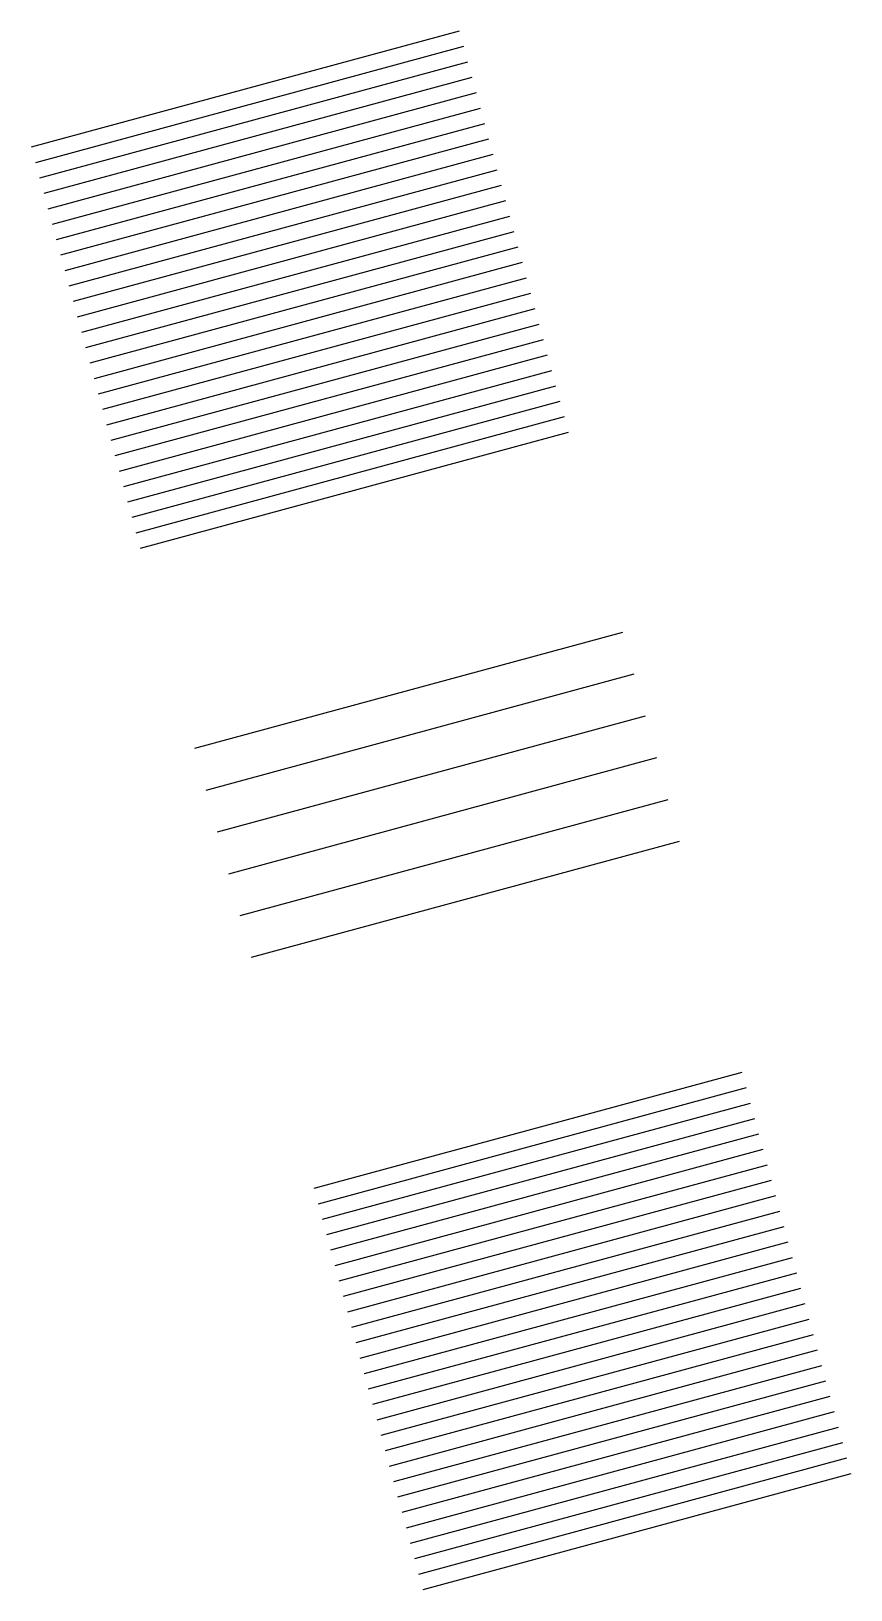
# Model space of a CAD drawing. Header units: inches. Extents: x 1078679 to 1078792, y 1572626 to 1572842.
import ezdxf

# ---------------------------------------------------------------- set-up
doc = ezdxf.new("R2010")
doc.units = ezdxf.units.IN
doc.header["$MEASUREMENT"] = 0
for name, color, linetype, true_color in [('PasoViaAlcantarillaLineaBatea', 7, 'Continuous', 0x7203ae), ('PasoViaAlcantarillaLineaClave', 7, 'Continuous', 0xce6409), ('PasoViaAlcantarillaLineaEje', 7, 'Continuous', 0x7203ae)]:
    doc.layers.add(name, color=color, linetype=linetype, true_color=true_color)

msp = doc.modelspace()

# ---------------------------------------------------------------- linework, layer by layer
at = {"layer": 'PasoViaAlcantarillaLineaBatea'}
for p, q in [((1078738.14, 1572842.11, 70.59), (1078678.88, 1572826.03, 70.52)), ((1078738.72, 1572839.97, 70.59), (1078679.46, 1572823.89, 70.52)), ((1078739.3, 1572837.83, 70.59), (1078680.04, 1572821.75, 70.52)), ((1078739.88, 1572835.69, 70.59), (1078680.62, 1572819.62, 70.52)), ((1078740.46, 1572833.56, 70.59), (1078681.2, 1572817.48, 70.52)), ((1078741.04, 1572831.42, 70.59), (1078681.78, 1572815.34, 70.52)), ((1078741.62, 1572829.28, 70.59), (1078682.36, 1572813.2, 70.52)), ((1078742.2, 1572827.15, 70.59), (1078682.94, 1572811.07, 70.52)), ((1078742.78, 1572825.01, 70.59), (1078683.52, 1572808.93, 70.52)), ((1078743.36, 1572822.87, 70.59), (1078684.1, 1572806.79, 70.52)), ((1078743.94, 1572820.73, 70.59), (1078684.68, 1572804.66, 70.52)), ((1078744.52, 1572818.6, 70.59), (1078685.26, 1572802.52, 70.52)), ((1078745.1, 1572816.46, 70.59), (1078685.84, 1572800.38, 70.52)), ((1078745.68, 1572814.32, 70.59), (1078686.42, 1572798.24, 70.52)), ((1078746.26, 1572812.19, 70.59), (1078687, 1572796.11, 70.52)), ((1078746.84, 1572810.05, 70.59), (1078687.58, 1572793.97, 70.52)), ((1078747.42, 1572807.91, 70.59), (1078688.16, 1572791.83, 70.52)), ((1078748, 1572805.77, 70.59), (1078688.74, 1572789.7, 70.52)), ((1078748.58, 1572803.64, 70.59), (1078689.32, 1572787.56, 70.52)), ((1078749.16, 1572801.5, 70.59), (1078689.9, 1572785.42, 70.52)), ((1078749.74, 1572799.36, 70.59), (1078690.48, 1572783.28, 70.52)), ((1078750.32, 1572797.23, 70.59), (1078691.06, 1572781.15, 70.52)), ((1078750.9, 1572795.09, 70.59), (1078691.64, 1572779.01, 70.52)), ((1078751.48, 1572792.95, 70.59), (1078692.22, 1572776.87, 70.52)), ((1078752.06, 1572790.81, 70.59), (1078692.8, 1572774.74, 70.52)), ((1078752.64, 1572788.68, 70.59), (1078693.38, 1572772.6, 70.52)), ((1078753.22, 1572786.54, 70.59), (1078693.96, 1572770.46, 70.52)), ((1078760.73, 1572758.84, 69.09), (1078701.48, 1572742.76, 69.02)), ((1078762.3, 1572753.05, 69.09), (1078703.05, 1572736.97, 69.02)), ((1078763.87, 1572747.26, 69.09), (1078704.62, 1572731.18, 69.02)), ((1078765.45, 1572741.47, 69.09), (1078706.19, 1572725.39, 69.02)), ((1078767.02, 1572735.68, 69.09), (1078707.76, 1572719.6, 69.02)), ((1078768.59, 1572729.88, 69.09), (1078709.33, 1572713.81, 69.02)), ((1078777.26, 1572697.91, 70.59), (1078718.01, 1572681.83, 70.52)), ((1078777.84, 1572695.77, 70.59), (1078718.59, 1572679.69, 70.52)), ((1078778.42, 1572693.63, 70.59), (1078719.17, 1572677.56, 70.52)), ((1078779, 1572691.5, 70.59), (1078719.75, 1572675.42, 70.52)), ((1078779.58, 1572689.36, 70.59), (1078720.33, 1572673.28, 70.52)), ((1078780.16, 1572687.22, 70.59), (1078720.91, 1572671.14, 70.52)), ((1078780.74, 1572685.09, 70.59), (1078721.49, 1572669.01, 70.52)), ((1078781.32, 1572682.95, 70.59), (1078722.07, 1572666.87, 70.52)), ((1078781.9, 1572680.81, 70.59), (1078722.65, 1572664.73, 70.52)), ((1078782.48, 1572678.67, 70.59), (1078723.23, 1572662.6, 70.52)), ((1078783.06, 1572676.54, 70.59), (1078723.81, 1572660.46, 70.52)), ((1078783.64, 1572674.4, 70.59), (1078724.39, 1572658.32, 70.52)), ((1078784.22, 1572672.26, 70.59), (1078724.97, 1572656.18, 70.52)), ((1078784.8, 1572670.13, 70.59), (1078725.55, 1572654.05, 70.52)), ((1078785.38, 1572667.99, 70.59), (1078726.13, 1572651.91, 70.52)), ((1078785.96, 1572665.85, 70.59), (1078726.71, 1572649.77, 70.52)), ((1078786.54, 1572663.71, 70.59), (1078727.29, 1572647.64, 70.52)), ((1078787.12, 1572661.58, 70.59), (1078727.87, 1572645.5, 70.52)), ((1078787.7, 1572659.44, 70.59), (1078728.45, 1572643.36, 70.52)), ((1078788.28, 1572657.3, 70.59), (1078729.03, 1572641.22, 70.52)), ((1078788.86, 1572655.17, 70.59), (1078729.61, 1572639.09, 70.52)), ((1078789.44, 1572653.03, 70.59), (1078730.19, 1572636.95, 70.52)), ((1078790.02, 1572650.89, 70.59), (1078730.77, 1572634.81, 70.52)), ((1078790.6, 1572648.75, 70.59), (1078731.35, 1572632.68, 70.52)), ((1078791.18, 1572646.62, 70.59), (1078731.93, 1572630.54, 70.52)), ((1078791.76, 1572644.48, 70.59), (1078732.51, 1572628.4, 70.52)), ((1078792.34, 1572642.34, 70.59), (1078733.09, 1572626.26, 70.52))]:
    msp.add_line(p, q, dxfattribs=at)
at = {"layer": 'PasoViaAlcantarillaLineaClave'}
for p, q in [((1078738.14, 1572842.11, 71.5), (1078678.88, 1572826.03, 71.43)), ((1078738.72, 1572839.97, 71.5), (1078679.46, 1572823.89, 71.43)), ((1078739.3, 1572837.83, 71.5), (1078680.04, 1572821.75, 71.43)), ((1078739.88, 1572835.69, 71.5), (1078680.62, 1572819.62, 71.43)), ((1078740.46, 1572833.56, 71.5), (1078681.2, 1572817.48, 71.43)), ((1078741.04, 1572831.42, 71.5), (1078681.78, 1572815.34, 71.43)), ((1078741.62, 1572829.28, 71.5), (1078682.36, 1572813.2, 71.43)), ((1078742.2, 1572827.15, 71.5), (1078682.94, 1572811.07, 71.43)), ((1078742.78, 1572825.01, 71.5), (1078683.52, 1572808.93, 71.43)), ((1078743.36, 1572822.87, 71.5), (1078684.1, 1572806.79, 71.43)), ((1078743.94, 1572820.73, 71.5), (1078684.68, 1572804.66, 71.43)), ((1078744.52, 1572818.6, 71.5), (1078685.26, 1572802.52, 71.43)), ((1078745.1, 1572816.46, 71.5), (1078685.84, 1572800.38, 71.43)), ((1078745.68, 1572814.32, 71.5), (1078686.42, 1572798.24, 71.43)), ((1078746.26, 1572812.19, 71.5), (1078687, 1572796.11, 71.43)), ((1078746.84, 1572810.05, 71.5), (1078687.58, 1572793.97, 71.43)), ((1078747.42, 1572807.91, 71.5), (1078688.16, 1572791.83, 71.43)), ((1078748, 1572805.77, 71.5), (1078688.74, 1572789.7, 71.43)), ((1078748.58, 1572803.64, 71.5), (1078689.32, 1572787.56, 71.43)), ((1078749.16, 1572801.5, 71.5), (1078689.9, 1572785.42, 71.43)), ((1078749.74, 1572799.36, 71.5), (1078690.48, 1572783.28, 71.43)), ((1078750.32, 1572797.23, 71.5), (1078691.06, 1572781.15, 71.43)), ((1078750.9, 1572795.09, 71.5), (1078691.64, 1572779.01, 71.43)), ((1078751.48, 1572792.95, 71.5), (1078692.22, 1572776.87, 71.43)), ((1078752.06, 1572790.81, 71.5), (1078692.8, 1572774.74, 71.43)), ((1078752.64, 1572788.68, 71.5), (1078693.38, 1572772.6, 71.43)), ((1078753.22, 1572786.54, 71.5), (1078693.96, 1572770.46, 71.43)), ((1078760.73, 1572758.84, 71.09), (1078701.48, 1572742.76, 71.02)), ((1078762.3, 1572753.05, 71.09), (1078703.05, 1572736.97, 71.02)), ((1078763.87, 1572747.26, 71.09), (1078704.62, 1572731.18, 71.02)), ((1078765.45, 1572741.47, 71.09), (1078706.19, 1572725.39, 71.02)), ((1078767.02, 1572735.68, 71.09), (1078707.76, 1572719.6, 71.02)), ((1078768.59, 1572729.88, 71.09), (1078709.33, 1572713.81, 71.02)), ((1078777.26, 1572697.91, 71.5), (1078718.01, 1572681.83, 71.43)), ((1078777.84, 1572695.77, 71.5), (1078718.59, 1572679.69, 71.43)), ((1078778.42, 1572693.63, 71.5), (1078719.17, 1572677.56, 71.43)), ((1078779, 1572691.5, 71.5), (1078719.75, 1572675.42, 71.43)), ((1078779.58, 1572689.36, 71.5), (1078720.33, 1572673.28, 71.43)), ((1078780.16, 1572687.22, 71.5), (1078720.91, 1572671.14, 71.43)), ((1078780.74, 1572685.09, 71.5), (1078721.49, 1572669.01, 71.43)), ((1078781.32, 1572682.95, 71.5), (1078722.07, 1572666.87, 71.43)), ((1078781.9, 1572680.81, 71.5), (1078722.65, 1572664.73, 71.43)), ((1078782.48, 1572678.67, 71.5), (1078723.23, 1572662.6, 71.43)), ((1078783.06, 1572676.54, 71.5), (1078723.81, 1572660.46, 71.43)), ((1078783.64, 1572674.4, 71.5), (1078724.39, 1572658.32, 71.43)), ((1078784.22, 1572672.26, 71.5), (1078724.97, 1572656.18, 71.43)), ((1078784.8, 1572670.13, 71.5), (1078725.55, 1572654.05, 71.43)), ((1078785.38, 1572667.99, 71.5), (1078726.13, 1572651.91, 71.43)), ((1078785.96, 1572665.85, 71.5), (1078726.71, 1572649.77, 71.43)), ((1078786.54, 1572663.71, 71.5), (1078727.29, 1572647.64, 71.43)), ((1078787.12, 1572661.58, 71.5), (1078727.87, 1572645.5, 71.43)), ((1078787.7, 1572659.44, 71.5), (1078728.45, 1572643.36, 71.43)), ((1078788.28, 1572657.3, 71.5), (1078729.03, 1572641.22, 71.43)), ((1078788.86, 1572655.17, 71.5), (1078729.61, 1572639.09, 71.43)), ((1078789.44, 1572653.03, 71.5), (1078730.19, 1572636.95, 71.43)), ((1078790.02, 1572650.89, 71.5), (1078730.77, 1572634.81, 71.43)), ((1078790.6, 1572648.75, 71.5), (1078731.35, 1572632.68, 71.43)), ((1078791.18, 1572646.62, 71.5), (1078731.93, 1572630.54, 71.43)), ((1078791.76, 1572644.48, 71.5), (1078732.51, 1572628.4, 71.43)), ((1078792.34, 1572642.34, 71.5), (1078733.09, 1572626.26, 71.43))]:
    msp.add_line(p, q, dxfattribs=at)
at = {"layer": 'PasoViaAlcantarillaLineaEje'}
for p, q in [((1078738.14, 1572842.11, 71.05), (1078678.88, 1572826.03, 70.98)), ((1078738.72, 1572839.97, 71.05), (1078679.46, 1572823.89, 70.98)), ((1078739.3, 1572837.83, 71.05), (1078680.04, 1572821.75, 70.98)), ((1078739.88, 1572835.69, 71.05), (1078680.62, 1572819.62, 70.98)), ((1078740.46, 1572833.56, 71.05), (1078681.2, 1572817.48, 70.98)), ((1078741.04, 1572831.42, 71.05), (1078681.78, 1572815.34, 70.98)), ((1078741.62, 1572829.28, 71.05), (1078682.36, 1572813.2, 70.98)), ((1078742.2, 1572827.15, 71.05), (1078682.94, 1572811.07, 70.98)), ((1078742.78, 1572825.01, 71.05), (1078683.52, 1572808.93, 70.98)), ((1078743.36, 1572822.87, 71.05), (1078684.1, 1572806.79, 70.98)), ((1078743.94, 1572820.73, 71.05), (1078684.68, 1572804.66, 70.98)), ((1078744.52, 1572818.6, 71.05), (1078685.26, 1572802.52, 70.98)), ((1078745.1, 1572816.46, 71.05), (1078685.84, 1572800.38, 70.98)), ((1078745.68, 1572814.32, 71.05), (1078686.42, 1572798.24, 70.98)), ((1078746.26, 1572812.19, 71.05), (1078687, 1572796.11, 70.98)), ((1078746.84, 1572810.05, 71.05), (1078687.58, 1572793.97, 70.98)), ((1078747.42, 1572807.91, 71.05), (1078688.16, 1572791.83, 70.98)), ((1078748, 1572805.77, 71.05), (1078688.74, 1572789.7, 70.98)), ((1078748.58, 1572803.64, 71.05), (1078689.32, 1572787.56, 70.98)), ((1078749.16, 1572801.5, 71.05), (1078689.9, 1572785.42, 70.98)), ((1078749.74, 1572799.36, 71.05), (1078690.48, 1572783.28, 70.98)), ((1078750.32, 1572797.23, 71.05), (1078691.06, 1572781.15, 70.98)), ((1078750.9, 1572795.09, 71.05), (1078691.64, 1572779.01, 70.98)), ((1078751.48, 1572792.95, 71.05), (1078692.22, 1572776.87, 70.98)), ((1078752.06, 1572790.81, 71.05), (1078692.8, 1572774.74, 70.98)), ((1078752.64, 1572788.68, 71.05), (1078693.38, 1572772.6, 70.98)), ((1078753.22, 1572786.54, 71.05), (1078693.96, 1572770.46, 70.98)), ((1078760.73, 1572758.84, 70.09), (1078701.48, 1572742.76, 70.02)), ((1078762.3, 1572753.05, 70.09), (1078703.05, 1572736.97, 70.02)), ((1078763.87, 1572747.26, 70.09), (1078704.62, 1572731.18, 70.02)), ((1078765.45, 1572741.47, 70.09), (1078706.19, 1572725.39, 70.02)), ((1078767.02, 1572735.68, 70.09), (1078707.76, 1572719.6, 70.02)), ((1078768.59, 1572729.88, 70.09), (1078709.33, 1572713.81, 70.02)), ((1078777.26, 1572697.91, 71.05), (1078718.01, 1572681.83, 70.98)), ((1078777.84, 1572695.77, 71.05), (1078718.59, 1572679.69, 70.98)), ((1078778.42, 1572693.63, 71.05), (1078719.17, 1572677.56, 70.98)), ((1078779, 1572691.5, 71.05), (1078719.75, 1572675.42, 70.98)), ((1078779.58, 1572689.36, 71.05), (1078720.33, 1572673.28, 70.98)), ((1078780.16, 1572687.22, 71.05), (1078720.91, 1572671.14, 70.98)), ((1078780.74, 1572685.09, 71.05), (1078721.49, 1572669.01, 70.98)), ((1078781.32, 1572682.95, 71.05), (1078722.07, 1572666.87, 70.98)), ((1078781.9, 1572680.81, 71.05), (1078722.65, 1572664.73, 70.98)), ((1078782.48, 1572678.67, 71.05), (1078723.23, 1572662.6, 70.98)), ((1078783.06, 1572676.54, 71.05), (1078723.81, 1572660.46, 70.98)), ((1078783.64, 1572674.4, 71.05), (1078724.39, 1572658.32, 70.98)), ((1078784.22, 1572672.26, 71.05), (1078724.97, 1572656.18, 70.98)), ((1078784.8, 1572670.13, 71.05), (1078725.55, 1572654.05, 70.98)), ((1078785.38, 1572667.99, 71.05), (1078726.13, 1572651.91, 70.98)), ((1078785.96, 1572665.85, 71.05), (1078726.71, 1572649.77, 70.98)), ((1078786.54, 1572663.71, 71.05), (1078727.29, 1572647.64, 70.98)), ((1078787.12, 1572661.58, 71.05), (1078727.87, 1572645.5, 70.98)), ((1078787.7, 1572659.44, 71.05), (1078728.45, 1572643.36, 70.98)), ((1078788.28, 1572657.3, 71.05), (1078729.03, 1572641.22, 70.98)), ((1078788.86, 1572655.17, 71.05), (1078729.61, 1572639.09, 70.98)), ((1078789.44, 1572653.03, 71.05), (1078730.19, 1572636.95, 70.98)), ((1078790.02, 1572650.89, 71.05), (1078730.77, 1572634.81, 70.98)), ((1078790.6, 1572648.75, 71.05), (1078731.35, 1572632.68, 70.98)), ((1078791.18, 1572646.62, 71.05), (1078731.93, 1572630.54, 70.98)), ((1078791.76, 1572644.48, 71.05), (1078732.51, 1572628.4, 70.98)), ((1078792.34, 1572642.34, 71.05), (1078733.09, 1572626.26, 70.98))]:
    msp.add_line(p, q, dxfattribs=at)

doc.saveas('drawing.dxf')
